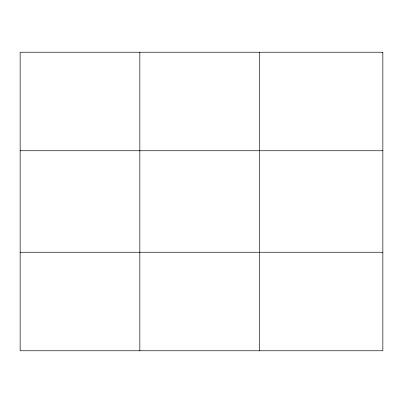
<?xml version="1.0" encoding="UTF-8"?>
<svg xmlns="http://www.w3.org/2000/svg" width="403" height="403" viewBox="0 0 403 403"><rect width="100%" height="100%" fill="white"/><g stroke="black" fill="none" stroke-linecap="round" stroke-linejoin="round"><path stroke-width="0.6" d="M139.841 350.771L139.841 52.229M259.532 350.771L259.532 52.229M20.15 150.747L382.85 150.747M20.15 252.253L382.85 252.253M382.85 52.229L382.85 350.771L20.15 350.771L20.15 52.229L382.85 52.229"/></g></svg>
